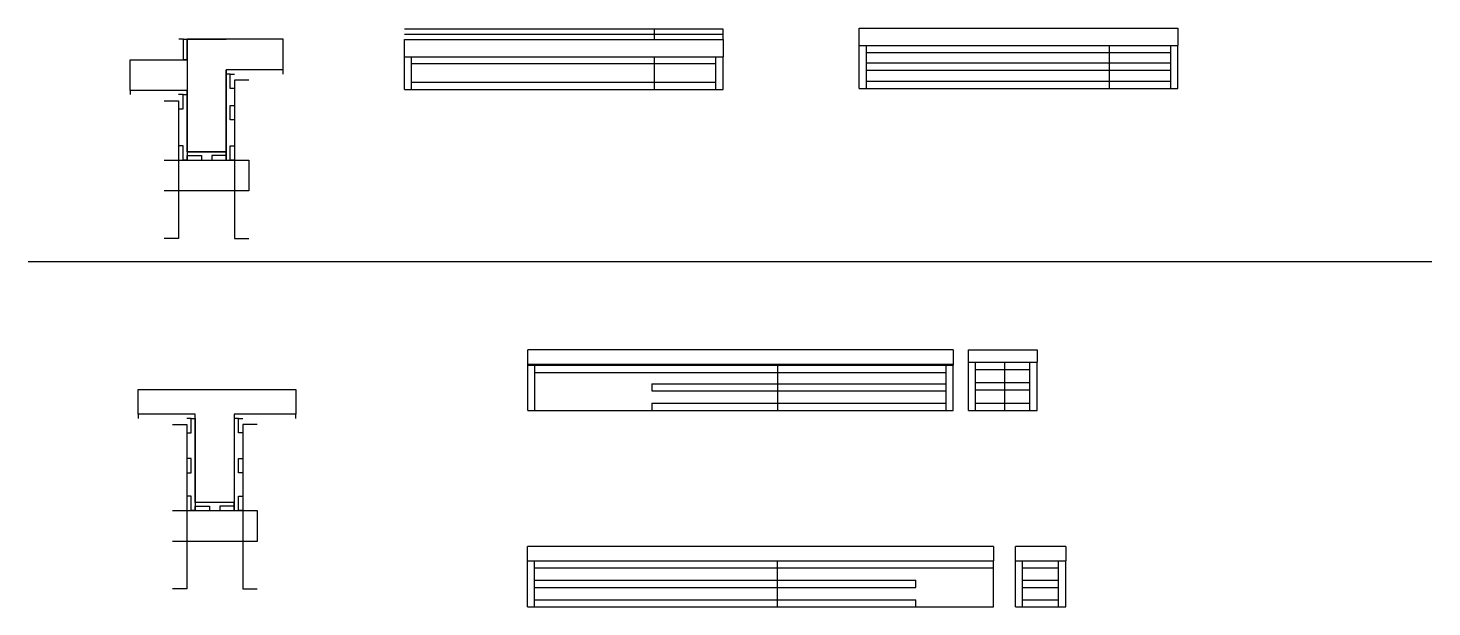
# Model space of a CAD drawing. Header units: metres. Extents: x 8148 to 9518, y 5245 to 5809.
import ezdxf

# ---------------------------------------------------------------- set-up
doc = ezdxf.new("R2010")
doc.units = ezdxf.units.M
for name, color, linetype in [('CONCRETO', 7, 'Continuous'), ('COTA', 7, 'Continuous'), ('Madeira', 7, 'Continuous'), ('Painéis', 7, 'Continuous'), ('SARR_2.2x7', 7, 'Continuous'), ('SARR_3.5x7', 7, 'Continuous')]:
    doc.layers.add(name, color=color, linetype=linetype)

msp = doc.modelspace()

# ---------------------------------------------------------------- linework, layer by layer
at = {"layer": 'CONCRETO', "color": 7, "lineweight": 25}
for points in [[(8340.9, 5764.4), (8340.9, 5688.4), (8302.9, 5688.4), (8302.9, 5748.4), (8247.3, 5748.4), (8247.3, 5778.4), (8302.9, 5778.4), (8302.9, 5798.4), (8340.9, 5798.4)], [(8396.5, 5768.4), (8396.5, 5798.4), (8340.9, 5798.4), (8340.9, 5798.4), (8302.9, 5798.4), (8302.9, 5688.4), (8340.9, 5688.4), (8340.9, 5768.4)], [(8255.3, 5432.6), (8255.3, 5456.6), (8408.9, 5456.6), (8408.9, 5432.6), (8348.9, 5432.6), (8348.9, 5346.6), (8310.9, 5346.6), (8310.9, 5432.6)]]:
    msp.add_lwpolyline(points, dxfattribs=at)
at = {"layer": 'COTA', "color": 7, "lineweight": 25}
for p, q in [((8958.9, 5792.2), (8958.9, 5809.2)), ((8958.9, 5809.2), (9269.9, 5809.2)), ((9269.9, 5809.2), (9269.9, 5792.2)), ((8514.9, 5781.2), (8514.9, 5798.2)), ((8825.9, 5798.2), (8825.9, 5781.2)), ((8147.7, 5581.6), (9517.7, 5581.6)), ((8635.4, 5480.4), (8635.4, 5495.4)), ((9050.4, 5495.4), (8635.4, 5495.4)), ((9050.4, 5495.4), (9050.4, 5480.4)), ((9065.4, 5483.4), (9065.4, 5495.4)), ((9065.4, 5495.4), (9132.4, 5495.4)), ((9132.4, 5495.4), (9132.4, 5483.4)), ((8635, 5289.7), (8635, 5303.7)), ((9090, 5303.7), (8635, 5303.7)), ((9090, 5303.7), (9090, 5289.7)), ((9111.4, 5289.7), (9111.4, 5303.7)), ((9160.4, 5303.7), (9111.4, 5303.7)), ((9160.4, 5303.7), (9160.4, 5289.7))]:
    msp.add_line(p, q, dxfattribs=at)
at = {"layer": 'Madeira', "color": 7, "lineweight": 25}
for points in [[(8294.9, 5778.4), (8299.3, 5778.4), (8299.3, 5798.4), (8294.9, 5798.4)], [(8349.3, 5750.4), (8344.9, 5750.4), (8344.9, 5764.4), (8349.3, 5764.4)], [(8294.5, 5730.4), (8298.9, 5730.4), (8298.9, 5744.4), (8294.5, 5744.4)], [(8349.3, 5719.6), (8344.9, 5719.6), (8344.9, 5733.6), (8349.3, 5733.6)], [(8294.5, 5680.4), (8298.9, 5680.4), (8298.9, 5694.4), (8294.5, 5694.4)], [(8349.3, 5680.4), (8344.9, 5680.4), (8344.9, 5694.4), (8349.3, 5694.4)], [(8302.9, 5680.4), (8302.9, 5684.8), (8316.9, 5684.8), (8316.9, 5680.4)], [(8340.9, 5680.4), (8340.9, 5684.8), (8326.9, 5684.8), (8326.9, 5680.4)], [(8302.5, 5414.6), (8306.9, 5414.6), (8306.9, 5428.6), (8302.5, 5428.6)], [(8357.3, 5414.6), (8352.9, 5414.6), (8352.9, 5428.6), (8357.3, 5428.6)], [(8302.5, 5375.6), (8306.9, 5375.6), (8306.9, 5389.6), (8302.5, 5389.6)], [(8357.3, 5375.6), (8352.9, 5375.6), (8352.9, 5389.6), (8357.3, 5389.6)], [(8302.5, 5338.6), (8306.9, 5338.6), (8306.9, 5352.6), (8302.5, 5352.6)], [(8310.9, 5338.6), (8310.9, 5343), (8324.9, 5343), (8324.9, 5338.6)], [(8348.9, 5338.6), (8348.9, 5343), (8334.9, 5343), (8334.9, 5338.6)], [(8357.3, 5338.6), (8352.9, 5338.6), (8352.9, 5352.6), (8357.3, 5352.6)]]:
    msp.add_lwpolyline(points, dxfattribs=at)
at = {"layer": 'Painéis', "color": 7, "lineweight": 25}
for p, q in [((8758.9, 5798.2), (8758.9, 5808.2)), ((8958.9, 5792.2), (9269.9, 5792.2)), ((8958.9, 5750.2), (8958.9, 5792.2)), ((9202.9, 5750.2), (9202.9, 5792.2)), ((9269.9, 5750.2), (9269.9, 5792.2)), ((8514.9, 5781.2), (8825.9, 5781.2)), ((8514.9, 5749.2), (8514.9, 5781.2)), ((8758.9, 5749.2), (8758.9, 5781.2)), ((8825.9, 5749.2), (8825.9, 5781.2)), ((8514.9, 5749.2), (8825.9, 5749.2)), ((8958.9, 5750.2), (9269.9, 5750.2)), ((8635.4, 5481.4), (9050.4, 5481.4)), ((8635.4, 5480.4), (9050.4, 5480.4)), ((8635.4, 5436.4), (8635.4, 5480.4)), ((8879.4, 5436.4), (8879.4, 5480.4)), ((9050.4, 5436.4), (9050.4, 5480.4)), ((9065.4, 5483.4), (9132.4, 5483.4)), ((9065.4, 5436.4), (9065.4, 5483.4)), ((9100.9, 5436.4), (9100.9, 5483.4)), ((9132.4, 5436.4), (9132.4, 5483.4)), ((8635.4, 5436.4), (9050.4, 5436.4)), ((9065.4, 5436.4), (9132.4, 5436.4)), ((8635, 5289.7), (9090, 5289.7)), ((8635, 5244.7), (8635, 5289.7)), ((8879, 5244.7), (8879, 5289.7)), ((9090, 5244.7), (9090, 5289.7)), ((9111.4, 5289.7), (9160.4, 5289.7)), ((9111.4, 5244.7), (9111.4, 5289.7)), ((9160.4, 5244.7), (9160.4, 5289.7)), ((8635, 5244.7), (9090, 5244.7)), ((9111.4, 5244.7), (9160.4, 5244.7))]:
    msp.add_line(p, q, dxfattribs=at)
for points in [[(8299.3, 5798.4), (8302.9, 5798.4), (8302.9, 5778.4), (8299.3, 5778.4)], [(8514.9, 5798.2), (8825.9, 5798.2), (8825.9, 5808.2), (8514.9, 5808.2)], [(8396.5, 5764.4), (8396.5, 5768.4), (8340.9, 5768.4), (8340.9, 5764.4)], [(8344.9, 5764.4), (8340.9, 5764.4), (8340.9, 5680.4), (8344.9, 5680.4)], [(8302.9, 5744.4), (8302.9, 5748.4), (8247.3, 5748.4), (8247.3, 5744.4)], [(8298.9, 5744.4), (8302.9, 5744.4), (8302.9, 5680.4), (8298.9, 5680.4)], [(8340.9, 5684.8), (8340.9, 5688.4), (8302.9, 5688.4), (8302.9, 5684.8)], [(8310.9, 5428.6), (8310.9, 5432.6), (8255.3, 5432.6), (8255.3, 5428.6)], [(8306.9, 5428.6), (8310.9, 5428.6), (8310.9, 5338.6), (8306.9, 5338.6)], [(8408.9, 5428.6), (8408.9, 5432.6), (8348.9, 5432.6), (8348.9, 5428.6)], [(8352.9, 5428.6), (8348.9, 5428.6), (8348.9, 5338.6), (8352.9, 5338.6)], [(8348.9, 5343), (8348.9, 5346.6), (8310.9, 5346.6), (8310.9, 5343)]]:
    msp.add_lwpolyline(points, dxfattribs=at)
at = {"layer": 'SARR_2.2x7', "color": 7, "lineweight": 25}
for p, q in [((8514.9, 5803.2), (8758.9, 5803.2)), ((8758.9, 5803.2), (8825.9, 5803.2)), ((8965.9, 5750.2), (8965.9, 5792.2)), ((9202.9, 5785.2), (8965.9, 5785.2)), ((9262.9, 5785.2), (9202.9, 5785.2)), ((9262.9, 5750.2), (9262.9, 5792.2)), ((8521.9, 5749.2), (8521.9, 5781.2)), ((8758.9, 5774.2), (8521.9, 5774.2)), ((8818.9, 5774.2), (8758.9, 5774.2)), ((8818.9, 5749.2), (8818.9, 5781.2)), ((8965.9, 5775.2), (9202.9, 5775.2)), ((8965.9, 5768.2), (9202.9, 5768.2)), ((9202.9, 5775.2), (9262.9, 5775.2)), ((9202.9, 5768.2), (9262.9, 5768.2)), ((8758.9, 5756.2), (8521.9, 5756.2)), ((8818.9, 5756.2), (8758.9, 5756.2)), ((9202.9, 5757.2), (8965.9, 5757.2)), ((9262.9, 5757.2), (9202.9, 5757.2)), ((8642.4, 5436.4), (8642.4, 5480.4)), ((9043.5, 5436.4), (9043.5, 5480.4)), ((9072.3, 5436.4), (9072.3, 5483.4)), ((9125.4, 5436.4), (9125.4, 5483.4)), ((8642.4, 5473.4), (8879.4, 5473.4)), ((8879.4, 5473.4), (9043.5, 5473.4)), ((9072.3, 5476.4), (9100.9, 5476.4)), ((9100.9, 5476.4), (9125.4, 5476.4)), ((8756.4, 5462.4), (8879.4, 5462.4)), ((8756.4, 5462.4), (8756.4, 5455.4)), ((8756.4, 5455.4), (8879.4, 5455.4)), ((8879.4, 5462.4), (9043.5, 5462.4)), ((8879.4, 5455.4), (9043.5, 5455.4)), ((9072.3, 5463.5), (9100.9, 5463.5)), ((9072.3, 5456.5), (9100.9, 5456.5)), ((9100.9, 5463.5), (9125.4, 5463.5)), ((9100.9, 5456.5), (9125.4, 5456.5)), ((8756.4, 5443.4), (8879.4, 5443.4)), ((8756.4, 5443.4), (8756.4, 5436.4)), ((8879.4, 5443.4), (9043.5, 5443.4)), ((9072.3, 5443.4), (9100.9, 5443.4)), ((9100.9, 5443.4), (9125.4, 5443.4)), ((8641.9, 5244.7), (8641.9, 5289.7)), ((9118.3, 5244.7), (9118.3, 5289.7)), ((9153.4, 5244.7), (9153.4, 5289.7)), ((8641.9, 5282.7), (8879, 5282.7)), ((8879, 5282.7), (9090, 5282.7)), ((9118.3, 5282.7), (9153.4, 5282.7)), ((8641.9, 5270.7), (8879, 5270.7)), ((8641.9, 5263.7), (8879, 5263.7)), ((8879, 5270.7), (9014, 5270.7)), ((8879, 5263.7), (9014, 5263.7)), ((9014, 5263.7), (9014, 5270.7)), ((9118.3, 5270.7), (9153.4, 5270.7)), ((9118.3, 5263.7), (9153.4, 5263.7)), ((8641.9, 5251.7), (8879, 5251.7)), ((8879, 5251.7), (9014, 5251.7)), ((9014, 5244.9), (9014, 5251.7)), ((9118.3, 5251.7), (9153.4, 5251.7))]:
    msp.add_line(p, q, dxfattribs=at)
at = {"layer": 'SARR_3.5x7', "color": 7, "lineweight": 25}
for points in [[(8363.3, 5758.4), (8349.3, 5758.4), (8349.3, 5604), (8363.3, 5604)], [(8280.5, 5738.4), (8294.5, 5738.4), (8294.5, 5604), (8280.5, 5604)], [(8280.5, 5680.4), (8363.3, 5680.4), (8363.3, 5650.4), (8280.5, 5650.4)], [(8288.5, 5422.6), (8302.5, 5422.6), (8302.5, 5262.2), (8288.5, 5262.2)], [(8371.3, 5422.6), (8357.3, 5422.6), (8357.3, 5262.2), (8371.3, 5262.2)], [(8288.5, 5338.6), (8371.3, 5338.6), (8371.3, 5308.6), (8288.5, 5308.6)]]:
    msp.add_lwpolyline(points, dxfattribs=at)

doc.saveas('drawing.dxf')
